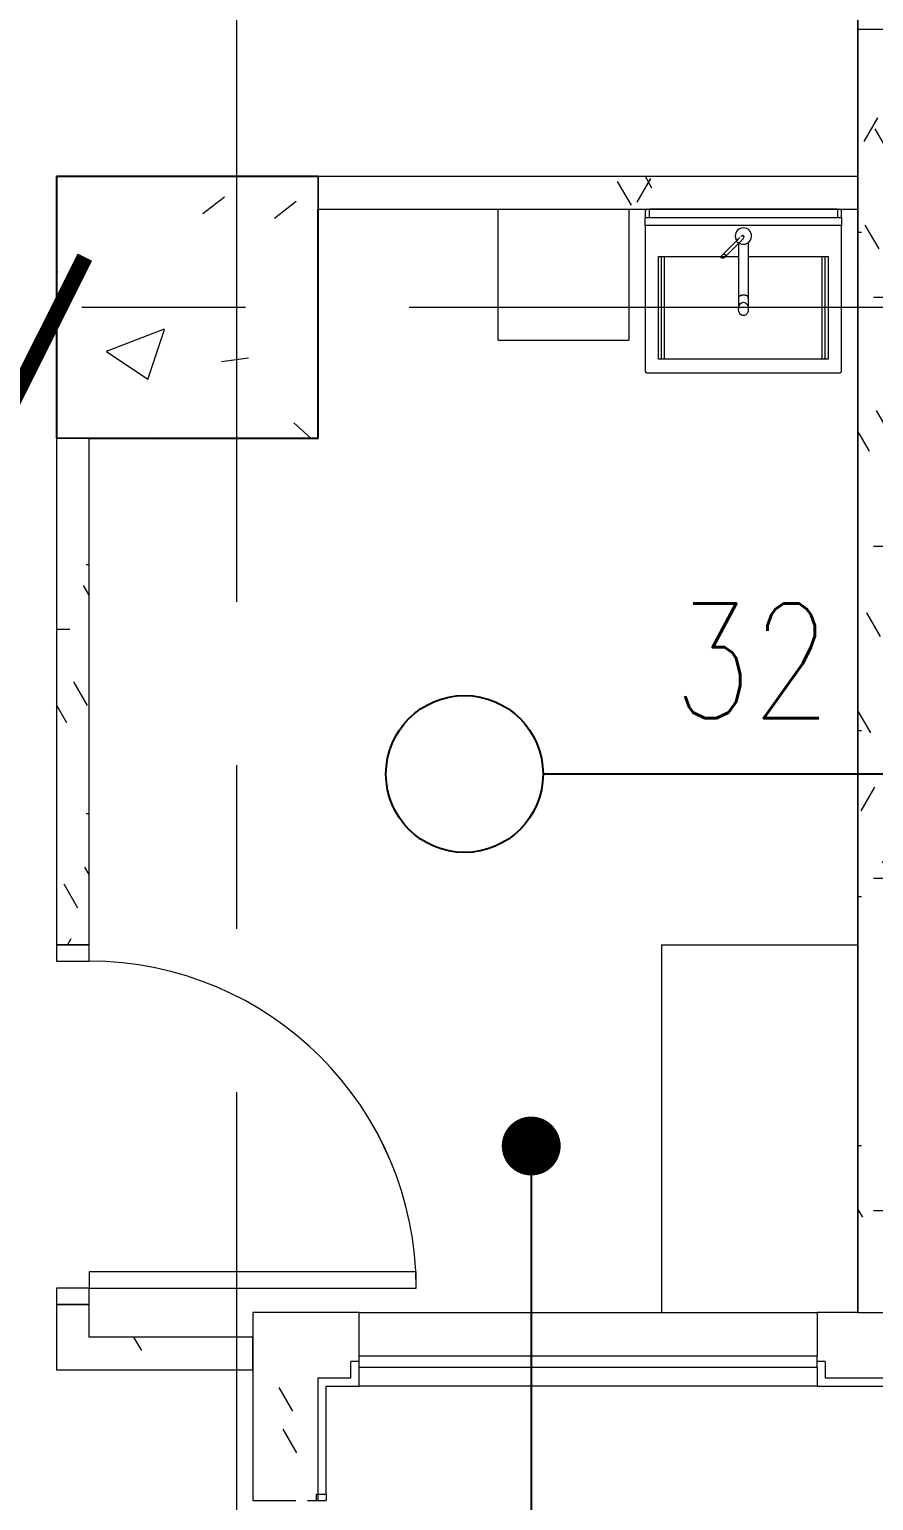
# Model space of a CAD drawing. Header units: millimetres. Extents: x -282761 to 137668, y -273845 to 94451.
# Drawn here: x 95973 to 98553, y -57275 to -52775 of the extents above; entities that cross this region are included whole.
import ezdxf

# ---------------------------------------------------------------- set-up
doc = ezdxf.new("R2010")
doc.units = ezdxf.units.MM
doc.linetypes.add('BLK_2 - 1ST__2ND_STOREY_PLAN-archi clean_11 SEPT 2024$0$IDA - Grid Line', pattern=[3500, 2000, -500, 500, -500])
for name, color, linetype, lineweight in [('BLK_2 - 1ST__2ND_STOREY_PLAN-archi clean_11 SEPT 2024$0$0-1', 8, 'Continuous', 5), ('BLK_2 - 1ST__2ND_STOREY_PLAN-archi clean_11 SEPT 2024$0$1599_DB_A_BLK2_HQ_R21-2ND STOREY 20230517--$0$A-_DOOR----_E', 8, 'Continuous', 9), ('BLK_2 - 1ST__2ND_STOREY_PLAN-archi clean_11 SEPT 2024$0$1599_DB_A_BLK2_HQ_R21-2ND STOREY 20230517--$0$A-_FURT----_E', 8, 'Continuous', 9), ('BLK_2 - 1ST__2ND_STOREY_PLAN-archi clean_11 SEPT 2024$0$1599_DB_A_BLK2_HQ_R21-2ND STOREY 20230517--$0$A-_WALL----_H-2', 8, 'Continuous', 9), ('BLK_2 - 1ST__2ND_STOREY_PLAN-archi clean_11 SEPT 2024$0$1599_DB_A_BLK2_HQ_R21-2ND STOREY 20230517--$0$A-_WIND----_E', 8, 'Continuous', 9), ('BLK_2 - 1ST__2ND_STOREY_PLAN-archi clean_11 SEPT 2024$0$1599_DB_A_BLK2_HQ_R21-2ND STOREY 20230517--$0$M-_SANIFIXR_E', 8, 'Continuous', 9), ('BLK_2 - 1ST__2ND_STOREY_PLAN-archi clean_11 SEPT 2024$0$1599_DB_A_BLK2_HQ_R21-2ND STOREY 20230517--$0$S-_COLN----_E', 8, 'Continuous', 9), ('BLK_2 - 1ST__2ND_STOREY_PLAN-archi clean_11 SEPT 2024$0$_CATCHMENT_DRAIN', 8, 'Continuous', 0), ('BLK_2 - 1ST__2ND_STOREY_PLAN-archi clean_11 SEPT 2024$0$A-_DOOR----_E', 8, 'Continuous', 9), ('BLK_2 - 1ST__2ND_STOREY_PLAN-archi clean_11 SEPT 2024$0$A-_FLOR----_E', 8, 'Continuous', 9), ('BLK_2 - 1ST__2ND_STOREY_PLAN-archi clean_11 SEPT 2024$0$A-_WALL----_H-1', 8, 'Continuous', 9), ('BLK_2 - 1ST__2ND_STOREY_PLAN-archi clean_11 SEPT 2024$0$A-_WALL----_H-2', 8, 'Continuous', 9), ('BLK_2 - 1ST__2ND_STOREY_PLAN-archi clean_11 SEPT 2024$0$A-_WALLPRTN_E', 8, 'Continuous', 9), ('BLK_2 - 1ST__2ND_STOREY_PLAN-archi clean_11 SEPT 2024$0$A-_WALLPRTN_E-1', 8, 'Continuous', 18), ('BLK_2 - 1ST__2ND_STOREY_PLAN-archi clean_11 SEPT 2024$0$S-_ANOTGRID_E-1', 8, 'BLK_2 - 1ST__2ND_STOREY_PLAN-archi clean_11 SEPT 2024$0$IDA - Grid Line', 9), ('BLK_2 - 1ST__2ND_STOREY_PLAN-archi clean_11 SEPT 2024$0$S-_COLN----_E', 8, 'Continuous', 9), ('BLK_2 - 1ST__2ND_STOREY_PLAN-archi clean_11 SEPT 2024$0$S-_COLN----_E-1', 8, 'Continuous', 25), ('BLK_2 - 1ST__2ND_STOREY_PLAN-archi clean_11 SEPT 2024$0$S-_COLN----_E-2', 8, 'Continuous', 9)]:
    doc.layers.add(name, color=color, linetype=linetype, lineweight=lineweight)
for name, color, linetype in [('M-_FIRESPRK_T-', 7, 'Continuous'), ('M-_SPRKPIEX_E-', 1, 'Continuous'), ('ROOMNAME', 7, 'Continuous')]:
    doc.layers.add(name, color=color, linetype=linetype)
doc.styles.add('Simplex', font='SIMPLEX.shx', dxfattribs={"width": 0.8, "height": 2.5})
doc.styles.get("Standard").update_dxf_attribs({"font": 'arial.ttf'})
doc.dimstyles.new('ROOM', dxfattribs={"dimscale": 1000, "dimtxt": 0.18, "dimasz": 0.18, "dimexe": 0.18, "dimexo": 0.0625, "dimgap": 0.09, "dimtad": 0, "dimtih": 1, "dimtoh": 1, "dimdec": 0, "dimzin": 0, "dimdsep": 46, "dimtxsty": 'Standard', "dimblk": 'OBLIQUE', "dimcen": 0.09, "dimadec": 0, "dimazin": 0, "dimtfac": 1, "dimtdec": 0, "dimtofl": 0, "dimtmove": 0, "dimatfit": 3, "dimldrblk": 'DOT', "dimfxl": 1, "dimtolj": 1, "dimtzin": 0, "dimarcsym": 0})
pattern_1 = [(0, (0, 0), (1016, 254), [83.82, -678.18, 83.82, -678.18, -4064]), (0, (0, 0), (1016, 254), [-1524, 83.82, -1440.18, 83.82, -678.18, -1778]), (0, (0, 0), (1016, 254), [-3810, 83.82, -424.18, 83.82, -1186.18]), (120, (381, 127), (-727.97045, 752.8818), [83.82, -678.18, 83.82, -678.18, -4064]), (120, (381, 127), (-727.97045, 752.8818), [-1524, 83.82, -1440.18, 83.82, -678.18, -1778]), (120, (381, 127), (-727.97045, 752.8818), [-3810, 83.82, -424.18, 83.82, -1186.18]), (240, (508, 635), (-288.02955, -1006.8818), [83.82, -678.18, 83.82, -678.18, -4064]), (240, (508, 635), (-288.02955, -1006.8818), [-1524, 83.82, -1440.18, 83.82, -678.18, -1778]), (240, (508, 635), (-288.02955, -1006.8818), [-3810, 83.82, -424.18, 83.82, -1186.18])]
pattern_2 = [(0, (-41522.25, -42727.71), (1016, 254), [83.82, -678.18, 83.82, -678.18, -4064]), (0, (-41522.25, -42727.71), (1016, 254), [-1524, 83.82, -1440.18, 83.82, -678.18, -1778]), (0, (-41522.25, -42727.71), (1016, 254), [-3810, 83.82, -424.18, 83.82, -1186.18]), (120, (-41141.25, -42600.71), (-727.9705, 752.8818), [83.82, -678.18, 83.82, -678.18, -4064]), (120, (-41141.25, -42600.71), (-727.9705, 752.8818), [-1524, 83.82, -1440.18, 83.82, -678.18, -1778]), (120, (-41141.25, -42600.71), (-727.9705, 752.8818), [-3810, 83.82, -424.18, 83.82, -1186.18]), (240, (-41014.25, -42092.71), (-288.0295, -1006.8818), [83.82, -678.18, 83.82, -678.18, -4064]), (240, (-41014.25, -42092.71), (-288.0295, -1006.8818), [-1524, 83.82, -1440.18, 83.82, -678.18, -1778]), (240, (-41014.25, -42092.71), (-288.0295, -1006.8818), [-3810, 83.82, -424.18, 83.82, -1186.18])]

# ---------------------------------------------------------------- blocks, each defined once
blk = doc.blocks.new('fire0101')
at = {"color": 0, "linetype": 'Continuous'}
blk.add_circle((0, 0), 100, dxfattribs=at)
blk = doc.blocks.new('_Dot')
at = {"color": 0, "linetype": 'ByBlock', "lineweight": -2}
blk.add_line((-0.5, 0), (-1, 0), dxfattribs=at)
at = {"color": 0, "linetype": 'ByBlock', "const_width": 0.5}
blk.add_lwpolyline([(-0.25, 0, 1), (0.25, 0, 1)], format="xyb", close=True, dxfattribs=at)
blk = doc.blocks.new('_Oblique')
at = {"color": 0, "linetype": 'ByBlock', "lineweight": -2}
blk.add_line((-0.5, -0.5), (0.5, 0.5), dxfattribs=at)
blk = doc.blocks.new('BLK_2 - 1ST__2ND_STOREY_PLAN-archi clean_11 SEPT 2024$0$IDA - F - Single - Swing - 1100L X 2200H - B2-TD01-3240950-BLK 2 2ND STOREY PLAN')
at = {"layer": 'BLK_2 - 1ST__2ND_STOREY_PLAN-archi clean_11 SEPT 2024$0$A-_DOOR----_E'}
for p, q in [((500, 1050), (450, 1050)), ((450, 1050), (450, 50)), ((500, 50), (500, 1050)), ((-500, 50), (-550, 50)), ((-550, 50), (-550, -50)), ((-500, -50), (-500, 50)), ((450, 50), (500, 50)), ((550, 50), (500, 50)), ((500, 50), (500, -50)), ((550, -50), (550, 50)), ((-550, -50), (-500, -50)), ((500, -50), (550, -50))]:
    blk.add_line(p, q, dxfattribs=at)
blk.add_arc((500, 50), 1000, 90, 180, dxfattribs=at)
blk = doc.blocks.new('BLK_2 - 1ST__2ND_STOREY_PLAN-archi clean_11 SEPT 2024$0$1599_DB_A_BLK2_HQ_R21_rvt-2-BLK 2 2ND STOREY PLAN')
at = {"layer": 'BLK_2 - 1ST__2ND_STOREY_PLAN-archi clean_11 SEPT 2024$0$A-_WALL----_H-1'}
h = blk.add_hatch(dxfattribs=at)
h.set_pattern_fill('FP_3', color=256, style=0, pattern_type=2)
h.set_pattern_definition(pattern_1)
h.paths.add_polyline_path([(-122586.4, -99502.4), (-122486.4, -99502.4), (-122486.4, -95502.4), (-122586.4, -95502.4), (-122586.4, -99017.8)])
h = blk.add_hatch(dxfattribs=at)
h.set_pattern_fill('FP_3', color=256, style=0, pattern_type=2)
h.set_pattern_definition(pattern_1)
h.paths.add_polyline_path([(-124236.4, -96052.4), (-122586.4, -96052.4), (-122586.4, -95952.4), (-124236.4, -95952.4), (-124236.4, -96039)])
h = blk.add_hatch(dxfattribs=at)
h.set_pattern_fill('FP_3', color=256, style=0, pattern_type=2)
h.set_pattern_definition(pattern_1)
h.paths.add_polyline_path([(-124986.4, -99502.4), (-124936.4, -99502.4), (-124936.4, -99402.4), (-125036.4, -99402.4), (-125036.4, -99502.4), (-125025.1, -99502.4)])
h.paths.add_polyline_path([(-124936.4, -98302.4), (-124936.4, -96752.4), (-125036.4, -96752.4), (-125036.4, -98302.4), (-124986.4, -98302.4)])
h = blk.add_hatch(dxfattribs=at)
h.set_pattern_fill('FP_3', color=256, style=0, pattern_type=2)
h.set_pattern_definition(pattern_1)
h.paths.add_polyline_path([(-125036.4, -99602.4), (-124361.4, -99602.4), (-124361.4, -99502.4), (-125036.4, -99502.4), (-125036.4, -99562.5)])
at = {"layer": 'BLK_2 - 1ST__2ND_STOREY_PLAN-archi clean_11 SEPT 2024$0$A-_WALL----_H-2'}
h = blk.add_hatch(dxfattribs=at)
h.set_pattern_fill('FP_3', color=256, style=0, pattern_type=2)
h.set_pattern_definition(pattern_1)
h.paths.add_polyline_path([(-124268.6, -116002.4), (-124241.4, -116002.4), (-124241.4, -115982.4), (-124236.4, -115981.5), (-124236.4, -115805.7), (-124241.4, -115805.7), (-124241.4, -115785.7), (-124361.4, -115785.7), (-124361.4, -116002.4), (-124303.6, -116002.4)])
h.paths.add_polyline_path([(-124268.6, -114385.7), (-124241.4, -114385.7), (-124241.4, -114365.7), (-124236.4, -114364.9), (-124236.4, -114189), (-124241.4, -114189), (-124241.4, -114169), (-124361.4, -114169), (-124361.4, -114385.7), (-124303.6, -114385.7)])
h.paths.add_polyline_path([(-124303.6, -112769), (-124241.4, -112769), (-124241.4, -112749), (-124236.4, -112748.2), (-124236.4, -112572.4), (-124241.4, -112572.4), (-124241.4, -112552.4), (-124361.4, -112552.4), (-124361.4, -112769)])
h.paths.add_polyline_path([(-124241.4, -108952.4), (-124241.4, -108932.4), (-124236.4, -108931.5), (-124236.4, -108705.4), (-124241.4, -108705.4), (-124241.4, -108685.4), (-124361.4, -108685.4), (-124361.4, -108952.4), (-124268.6, -108952.4)])
h.paths.add_polyline_path([(-124241.4, -107285.4), (-124241.4, -107265.4), (-124236.4, -107265.4), (-124236.4, -107039.4), (-124241.4, -107039.4), (-124241.4, -107019.4), (-124361.4, -107019.4), (-124361.4, -107285.4), (-124247.1, -107285.4)])
h.paths.add_polyline_path([(-124268.6, -105619.4), (-124241.4, -105619.4), (-124241.4, -105599.4), (-124236.4, -105599.4), (-124236.4, -105372.4), (-124241.4, -105372.4), (-124241.4, -105352.4), (-124361.4, -105352.4), (-124361.4, -105619.4), (-124303.6, -105619.4)])
h.paths.add_polyline_path([(-124303.6, -101752.4), (-124241.4, -101752.4), (-124239.7, -101732.4), (-124236.4, -101732.4), (-124236.4, -101422.4), (-124241.4, -101422.4), (-124241.4, -101402.4), (-124361.4, -101402.4), (-124361.4, -101752.4), (-124304.1, -101752.4)])
h.paths.add_polyline_path([(-124304.1, -100002.4), (-124241.4, -100002.4), (-124241.4, -99982.4), (-124236.4, -99982.4), (-124236.4, -99502.4), (-124361.4, -99502.4), (-124361.4, -100002.4)])
at = {"layer": 'BLK_2 - 1ST__2ND_STOREY_PLAN-archi clean_11 SEPT 2024$0$S-_COLN----_E-2'}
h = blk.add_hatch(dxfattribs=at)
h.set_pattern_fill('FP_40', color=256, style=0, pattern_type=2)
h.set_pattern_definition([(50, (0, 0), (1821.841, -159.39), [190.5, -2095.5]), (355, (0, 0), (-352.428, 1910.567), [152.4, -1676.4]), (100.451, (151.8, -13.3), (1469.426, 1751.166), [161.9, -1780.9]), (46.184, (0, 508), (2710.79, -420.428), [285.75, -3143.25]), (96.636, (226, 473), (2374.026, 2474.276), [242.85, -2671.35]), (351.184, (0, 508), (2374.05, 2474.253), [228.6, -2514.6]), (21, (254, 381), (1516.143, -1022.652), [190.5, -2095.5]), (326, (254, 381), (618.02, 1841.88), [152.4, -1676.4]), (71.451, (380.3, 295.8), (2134.171, 819.212), [161.9, -1780.9]), (37.5, (0, 0), (30.886, 845.5504), [83.82, -1572.26, 83.82, -1617.98, -1682.75]), (37.5, (0, 0), (30.886, 845.5504), [-3357.88, 83.82, -1598.93]), (7.5, (0, 0), (668.1966, 1001.806), [83.82, -886.46, 83.82, -1534.16, -641.35]), (7.5, (0, 0), (668.1966, 1001.806), [-2588.26, 83.82, -557.53]), (327.5, (-566.4, 0), (1355.9093, -57.2896), [83.82, -551.18, 83.82, -1897.38, -2628.9]), (327.5, (-566.4, 0), (1355.9093, -57.2896), [-2616.2, 83.82, -2545.08]), (317.5, (-820.4, 0), (1481.293, 254.266), [83.82, -741.68, 83.82, -1231.9, -1866.9]), (317.5, (-820.4, 0), (1481.293, 254.266), [-2141.22, 83.82, -1783.08])])
h.paths.add_polyline_path([(-124936.4, -96752.4), (-124236.4, -96752.4), (-124236.4, -95952.4), (-125036.4, -95952.4), (-125036.4, -96752.4)])
at = {"layer": 'BLK_2 - 1ST__2ND_STOREY_PLAN-archi clean_11 SEPT 2024$0$A-_FLOR----_E'}
for p, q in [((-122586.4, -99427.4), (-122586.4, -94602.4)), ((-122586.4, -94602.4), (-122586.4, -99427.4))]:
    blk.add_line(p, q, dxfattribs=at)
at = {"layer": 'BLK_2 - 1ST__2ND_STOREY_PLAN-archi clean_11 SEPT 2024$0$A-_WALLPRTN_E'}
for p, q in [((-124236.4, -95952.4), (-124236.4, -96052.4)), ((-124986.4, -96752.4), (-125036.4, -96752.4)), ((-124936.4, -96752.4), (-124986.4, -96752.4))]:
    blk.add_line(p, q, dxfattribs=at)
at = {"layer": 'BLK_2 - 1ST__2ND_STOREY_PLAN-archi clean_11 SEPT 2024$0$A-_WALLPRTN_E-1'}
for p, q in [((-122586.4, -95502.4), (-122586.4, -95952.4)), ((-122486.4, -95502.4), (-122586.4, -95502.4)), ((-122586.4, -95952.4), (-124236.4, -95952.4)), ((-124236.4, -96052.4), (-122586.4, -96052.4)), ((-122586.4, -96052.4), (-122586.4, -99427.4)), ((-125036.4, -96752.4), (-125036.4, -98302.4)), ((-124936.4, -98302.4), (-124936.4, -96752.4)), ((-125036.4, -98302.4), (-124936.4, -98302.4)), ((-125036.4, -99402.4), (-125036.4, -99502.4)), ((-124936.4, -99402.4), (-125036.4, -99402.4)), ((-124936.4, -99502.4), (-124936.4, -99402.4)), ((-125036.4, -99502.4), (-125036.4, -99602.4)), ((-124436.4, -99502.4), (-124936.4, -99502.4)), ((-125036.4, -99602.4), (-124436.4, -99602.4))]:
    blk.add_line(p, q, dxfattribs=at)
at = {"layer": 'BLK_2 - 1ST__2ND_STOREY_PLAN-archi clean_11 SEPT 2024$0$S-_COLN----_E'}
for p, q in [((-124236.4, -96052.4), (-124236.4, -95952.4)), ((-125036.4, -96752.4), (-124936.4, -96752.4))]:
    blk.add_line(p, q, dxfattribs=at)
at = {"layer": 'BLK_2 - 1ST__2ND_STOREY_PLAN-archi clean_11 SEPT 2024$0$S-_COLN----_E-1'}
for p, q in [((-124236.4, -95952.4), (-125036.4, -95952.4)), ((-125036.4, -95952.4), (-125036.4, -96752.4)), ((-124236.4, -96752.4), (-124236.4, -96052.4)), ((-124936.4, -96752.4), (-124236.4, -96752.4))]:
    blk.add_line(p, q, dxfattribs=at)
at = {"layer": 'BLK_2 - 1ST__2ND_STOREY_PLAN-archi clean_11 SEPT 2024$0$A-_DOOR----_E', "rotation": 270}
blk.add_blockref('BLK_2 - 1ST__2ND_STOREY_PLAN-archi clean_11 SEPT 2024$0$IDA - F - Single - Swing - 1100L X 2200H - B2-TD01-3240950-BLK 2 2ND STOREY PLAN', (-124986.4, -98852.4), dxfattribs=at)
blk = doc.blocks.new('BLK_2 - 1ST__2ND_STOREY_PLAN-archi clean_11 SEPT 2024$0$1599_DB_A_BLK2_HQ_R21-2ND STOREY 20230517--$0$IDA - Mirror - MR - 1575mm-3951502-LINKVIEW_BLK2_2ND STOREY')
at = {"layer": 'BLK_2 - 1ST__2ND_STOREY_PLAN-archi clean_11 SEPT 2024$0$1599_DB_A_BLK2_HQ_R21-2ND STOREY 20230517--$0$A-_FURT----_E'}
for p, q in [((-300, 50), (300, 50)), ((-300, 25), (-300, 50)), ((300, 50), (300, 25)), ((300, 25), (-300, 25)), ((287.5, 25), (-287.5, 25)), ((-287.5, 12.5), (-287.5, 25)), ((-287.5, 0), (-287.5, 12.5)), ((-287.5, 0), (287.5, 0)), ((287.5, 25), (287.5, 12.5)), ((287.5, 12.5), (287.5, 0))]:
    blk.add_line(p, q, dxfattribs=at)
blk = doc.blocks.new('BLK_2 - 1ST__2ND_STOREY_PLAN-archi clean_11 SEPT 2024$0$1599_DB_A_BLK2_HQ_R21-2ND STOREY 20230517--$0$IDA - Casement w Top Hung - 2 Panels - 1400L X 1800H - B2-AW01-3561309-LINKVIEW_BLK2_2ND STOREY')
at = {"layer": 'BLK_2 - 1ST__2ND_STOREY_PLAN-archi clean_11 SEPT 2024$0$1599_DB_A_BLK2_HQ_R21-2ND STOREY 20230517--$0$A-_WIND----_E'}
for p, q in [((-700, 17.5), (700, 17.5)), ((-700, 17.5), (-700, -17.5)), ((700, 17.5), (700, -17.5)), ((700, -17.5), (-700, -17.5))]:
    blk.add_line(p, q, dxfattribs=at)
blk = doc.blocks.new('BLK_2 - 1ST__2ND_STOREY_PLAN-archi clean_11 SEPT 2024$0$1599_DB_A_BLK2_HQ_R21-2ND STOREY 20230517--$0$IDA - Sink - Wall Mounted - Square - Roca_Diverter_600x500_basin-3543068-LINKVIEW_BLK2_2ND STOREY')
at = {"layer": 'BLK_2 - 1ST__2ND_STOREY_PLAN-archi clean_11 SEPT 2024$0$1599_DB_A_BLK2_HQ_R21-2ND STOREY 20230517--$0$M-_SANIFIXR_E'}
for p, q in [((-300, 90), (-300, 70)), ((300, 70), (300, 90)), ((-300, 45), (-300, -400)), ((300, -400), (300, 45)), ((-11.2, 8.9), (-65.2, -45.2)), ((-58.2, -52.2), (-4.1, 1.8)), ((-14.8, 4.5), (-24.1, -4.9)), ((-20.5, -1.3), (-14.8, 4.5)), ((-22, -2.7), (-15.7, -9)), ((-15, -7.3), (-15, -175)), ((15, -175), (15, -7)), ((-259.1, -363.5), (-259.1, -50)), ((-259.1, -50), (-14.1, -50)), ((-250, -363.5), (-250, -50)), ((-240.9, -363.5), (-240.9, -50)), ((14.1, -50), (259.1, -50)), ((240.9, -363.5), (240.9, -50)), ((250, -363.5), (250, -50)), ((259.1, -50), (259.1, -363.5)), ((-15, -175), (-15, -210.1)), ((15, -210.1), (15, -175)), ((-295, -405), (295, -405)), ((259.1, -363.5), (-259.1, -363.5))]:
    blk.add_line(p, q, dxfattribs=at)
for points in [[(-8.4, 11.3), (-7, 12.3), (-5.5, 13.2), (-4.1, 13.8), (-2.8, 14.3), (-1.6, 14.4)], [(1.4, 11.4), (1.2, 10.1), (0.7, 8.7), (0, 7.1), (-1.1, 5.5), (-2.3, 3.9), (-3.7, 2.3), (-5.2, 0.8), (-6.8, -0.5)], [(-67, -54), (-67.6, -53.2), (-68, -52.2), (-68.1, -51.1), (-68, -49.9), (-67.6, -48.7), (-67, -47.5), (-66.2, -46.3), (-65.2, -45.2), (-64.1, -44.2), (-62.9, -43.4), (-61.7, -42.8), (-60.4, -42.4), (-59.3, -42.3), (-58.1, -42.4), (-57.2, -42.8), (-56.4, -43.4)], [(-56.4, -43.4), (-55.8, -44.2), (-55.4, -45.1), (-55.3, -46.2), (-55.4, -47.4), (-55.8, -48.7), (-56.4, -49.9), (-57.2, -51.1), (-58.2, -52.2), (-59.3, -53.2), (-60.5, -54), (-61.7, -54.6), (-63, -54.9), (-64.2, -55.1), (-65.3, -55), (-66.2, -54.6), (-67, -54)], [(0, -230.5), (-3.1, -230), (-6.1, -228.7), (-8.8, -226.6), (-11.1, -223.7), (-13, -220.3), (-14.3, -216.4), (-14.9, -212.2), (-14.9, -208), (-14.3, -203.8), (-13, -199.9), (-11.1, -196.5), (-8.8, -193.6), (-6.1, -191.5), (-3.1, -190.2), (0, -189.7)], [(0, -189.7), (3.1, -190.2), (6.1, -191.5), (8.8, -193.6), (11.1, -196.5), (13, -199.9), (14.3, -203.8), (14.9, -208), (14.9, -212.2), (14.3, -216.4), (13, -220.3), (11.1, -223.7), (8.8, -226.6), (6.1, -228.7), (3.1, -230), (0, -230.5)]]:
    blk.add_lwpolyline(points, dxfattribs=at)
for centre, radius, start, end in [((-295, 90), 5, 90, 180), ((295, 90), 5, 360, 90), ((0, 13), 25, 360, 180), ((0, 13), 25, 180, 214.8918), ((0, 13), 25, 235.2139, 360), ((0, 13), 25, 226.7539, 235.2769), ((-295, -400), 5, 180, 270), ((295, -400), 5, 270, 0)]:
    blk.add_arc(centre, radius, start, end, dxfattribs=at)
for points in [[(-298.5, 93.5), (-298.8, 93.3), (-299.2, 92.7), (-299.5, 92.2), (-299.6, 91.9)], [(-296.9, 94.6), (-297.2, 94.5), (-297.7, 94.2), (-298.3, 93.8), (-298.5, 93.5)], [(-299.6, -401.9), (-299.5, -402.2), (-299.2, -402.7), (-298.8, -403.3), (-298.5, -403.5)], [(-298.5, -403.5), (-298.3, -403.8), (-297.7, -404.2), (-297.2, -404.5), (-296.9, -404.6)]]:
    blk.add_open_spline(points, degree=3, dxfattribs=at)
for points, knots in [([(299.3, 92.5), (299.3, 92.6), (299.2, 92.8), (298.9, 93.1), (298.6, 93.5), (298.2, 93.8), (297.7, 94.2), (297.3, 94.5), (297, 94.6), (296.9, 94.6)], [0.2857143, 0.2857143, 0.2857143, 0.2857143, 0.3214286, 0.3571429, 0.4285714, 0.5, 0.5714286, 0.6785714, 0.7142857, 0.7142857, 0.7142857, 0.7142857]), ([(-12.7, -8.5), (-12.3, -8.8), (-11.6, -9.1), (-10.7, -9.6), (-10.1, -9.8), (-9.8, -10), (-9.7, -10)], [0.6666667, 0.6666667, 0.6666667, 0.6666667, 0.7222222, 0.75, 0.7638889, 0.7777778, 0.7777778, 0.7777778, 0.7777778]), ([(9.7, -10), (9.8, -10), (10.1, -9.8), (10.7, -9.6), (11.6, -9.1), (12.3, -8.8), (12.7, -8.5)], [0.2222222, 0.2222222, 0.2222222, 0.2222222, 0.2361111, 0.25, 0.2777778, 0.3333333, 0.3333333, 0.3333333, 0.3333333]), ([(296.9, -404.6), (297.2, -404.5), (297.7, -404.3), (298.2, -403.8), (298.6, -403.5), (298.9, -403.1), (299.2, -402.8), (299.3, -402.6), (299.3, -402.5)], [0.2857143, 0.2857143, 0.2857143, 0.2857143, 0.4285714, 0.5, 0.5714286, 0.6428571, 0.6785714, 0.7142857, 0.7142857, 0.7142857, 0.7142857])]:
    blk.add_open_spline(points, degree=3, knots=knots, dxfattribs=at)
for points, weights in [([(0.1, 13.1), (-0.7, 13.9), (-1.6, 14.4)], [1, 0.914592686083, 0.878994714287]), ([(1.4, 11.4), (0.9, 12.3), (0.1, 13.1)], [0.878994714287, 0.914592686083, 1])]:
    blk.add_rational_spline(points, weights, degree=2, dxfattribs=at)
for points, weights, knots in [([(0, -167.8), (-15, -167.8), (-15, -175), (-15, -176), (-14.5, -176.9)], [1, 0.707106781187, 1, 0.948287736084, 0.914835766825], [1.570796, 1.570796, 1.570796, 3.141593, 3.141593, 3.418927, 3.418927, 3.418927]), ([(0, -167.8), (-15, -167.8), (-15, -175), (-15, -176), (-14.5, -176.9)], [1, 0.707106781187, 1, 0.948287736084, 0.914835766825], [4.712389, 4.712389, 4.712389, 6.283185, 6.283185, 6.56052, 6.56052, 6.56052]), ([(14.5, -176.9), (15, -176), (15, -175), (15, -167.8), (0, -167.8)], [0.914835766825, 0.948287736084, 1, 0.707106781187, 1], [6.005851, 6.005851, 6.005851, 6.283185, 6.283185, 7.853982, 7.853982, 7.853982]), ([(14.5, -176.9), (15, -176), (15, -175), (15, -167.8), (0, -167.8)], [0.914835766825, 0.948287736084, 1, 0.707106781187, 1], [6.005851, 6.005851, 6.005851, 6.283185, 6.283185, 7.853982, 7.853982, 7.853982])]:
    blk.add_rational_spline(points, weights, degree=2, knots=knots, dxfattribs=at)
blk = doc.blocks.new('BLK_2 - 1ST__2ND_STOREY_PLAN-archi clean_11 SEPT 2024$0$1599_DB_A_BLK2_HQ_R21-2ND STOREY 20230517--$0$IDA - F - Single - Swing - 1100L X 2200H - B2-TD01-3240950-LINKVIEW_BLK2_2ND STOREY')
at = {"layer": 'BLK_2 - 1ST__2ND_STOREY_PLAN-archi clean_11 SEPT 2024$0$1599_DB_A_BLK2_HQ_R21-2ND STOREY 20230517--$0$A-_DOOR----_E'}
for p, q in [((500, 1050), (450, 1050)), ((450, 1050), (450, 50)), ((500, 50), (500, 1050)), ((-500, 50), (-550, 50)), ((-500, -50), (-500, 50)), ((450, 50), (500, 50)), ((550, 50), (500, 50)), ((500, 50), (500, -50)), ((-550, -50), (-500, -50)), ((500, -50), (550, -50))]:
    blk.add_line(p, q, dxfattribs=at)
blk.add_arc((500, 50), 1000, 90, 180, dxfattribs=at)
blk = doc.blocks.new('BLK_2 - 1ST__2ND_STOREY_PLAN-archi clean_11 SEPT 2024')
at = {"layer": 'BLK_2 - 1ST__2ND_STOREY_PLAN-archi clean_11 SEPT 2024$0$1599_DB_A_BLK2_HQ_R21-2ND STOREY 20230517--$0$A-_WALL----_H-2'}
h = blk.add_hatch(dxfattribs=at)
h.set_pattern_fill('FP_3', color=256, style=0, pattern_type=2)
h.set_pattern_definition(pattern_2)
h.paths.add_polyline_path([(-35151.5, -99502.4), (-35151.5, -99402.4), (-35251.5, -99402.4), (-35251.5, -99502.4), (-35201.5, -99502.4)], flags=0)
at = {"layer": 'BLK_2 - 1ST__2ND_STOREY_PLAN-archi clean_11 SEPT 2024$0$1599_DB_A_BLK2_HQ_R21-2ND STOREY 20230517--$0$S-_COLN----_E'}
h = blk.add_hatch(dxfattribs=at)
h.set_pattern_fill('FP_3', color=256, style=0, pattern_type=2)
h.set_pattern_definition(pattern_2)
h.paths.add_polyline_path([(-32801.5, -99502.4), (-32701.5, -99502.4), (-32701.5, -95502.4), (-32801.5, -95502.4), (-32801.5, -99386.2)], flags=0)
h = blk.add_hatch(dxfattribs=at)
h.set_pattern_fill('FP_1', color=256, style=0, pattern_type=2)
h.set_pattern_definition([(50, (-41522.3, -42727.7), (1821.84, -159.39), [190.5, -2095.5]), (355, (-41522.3, -42727.7), (-352.43, 1910.57), [152.4, -1676.4]), (100.451, (-41370.4, -42741), (1469.426, 1751.166), [161.9, -1780.9]), (46.184, (-41522.3, -42219.7), (2710.79, -420.43), [285.75, -3143.25]), (96.636, (-41296.4, -42254.7), (2374.03, 2474.28), [242.85, -2671.35]), (351.184, (-41522.3, -42219.7), (2374.05, 2474.25), [228.6, -2514.6]), (21, (-41268.3, -42346.7), (1516.143, -1022.65), [190.5, -2095.5]), (326, (-41268.3, -42346.7), (618.02, 1841.88), [152.4, -1676.4]), (71.451, (-41141.9, -42432), (2134.17, 819.21), [161.9, -1780.9]), (37.5, (-41522.25, -42727.7), (30.886, 845.55), [83.82, -1572.26, 83.82, -1617.98, -1682.75]), (37.5, (-41522.25, -42727.7), (30.886, 845.55), [-3357.88, 83.82, -1598.93]), (7.5, (-41522.25, -42727.7), (668.197, 1001.806), [83.82, -886.46, 83.82, -1534.16, -641.35]), (7.5, (-41522.25, -42727.7), (668.197, 1001.806), [-2588.26, 83.82, -557.53]), (327.5, (-42088.7, -42727.7), (1355.909, -57.29), [83.82, -551.18, 83.82, -1897.38, -2628.9]), (327.5, (-42088.7, -42727.7), (1355.909, -57.29), [-2616.2, 83.82, -2545.08]), (317.5, (-42342.7, -42727.7), (1481.293, 254.266), [83.82, -741.68, 83.82, -1231.9, -1866.9]), (317.5, (-42342.7, -42727.7), (1481.293, 254.266), [-2141.22, 83.82, -1783.08])])
h.paths.add_polyline_path([(-35151.5, -96752.4), (-34451.5, -96752.4), (-34451.5, -95952.4), (-35251.5, -95952.4), (-35251.5, -96752.4)], flags=0)
h = blk.add_hatch(dxfattribs=at)
h.set_pattern_fill('FP_3', color=256, style=0, pattern_type=2)
h.set_pattern_definition(pattern_2)
h.paths.add_polyline_path([(-33100.1, -96052.4), (-32801.5, -96052.4), (-32801.5, -95952.4), (-34451.5, -95952.4), (-34451.5, -96052.4), (-33551.1, -96052.4)], flags=0)
h = blk.add_hatch(dxfattribs=at)
h.set_pattern_fill('FP_3', color=256, style=0, pattern_type=2)
h.set_pattern_definition(pattern_2)
h.paths.add_polyline_path([(-35251.5, -98302.4), (-35151.5, -98302.4), (-35151.5, -96752.4), (-35251.5, -96752.4), (-35251.5, -96828.4)], flags=0)
h = blk.add_hatch(dxfattribs=at)
h.set_pattern_fill('FP_3', color=256, style=0, pattern_type=2)
h.set_pattern_definition([(0, (-41597.25, -42652.71), (1016, 254), [83.82, -678.18, 83.82, -678.18, -4064]), (0, (-41597.25, -42652.71), (1016, 254), [-1524, 83.82, -1440.18, 83.82, -678.18, -1778]), (0, (-41597.25, -42652.71), (1016, 254), [-3810, 83.82, -424.18, 83.82, -1186.18]), (120, (-41216.25, -42525.71), (-727.9705, 752.8818), [83.82, -678.18, 83.82, -678.18, -4064]), (120, (-41216.25, -42525.71), (-727.9705, 752.8818), [-1524, 83.82, -1440.18, 83.82, -678.18, -1778]), (120, (-41216.25, -42525.71), (-727.9705, 752.8818), [-3810, 83.82, -424.18, 83.82, -1186.18]), (240, (-41089.25, -42017.71), (-288.0295, -1006.8818), [83.82, -678.18, 83.82, -678.18, -4064]), (240, (-41089.25, -42017.71), (-288.0295, -1006.8818), [-1524, 83.82, -1440.18, 83.82, -678.18, -1778]), (240, (-41089.25, -42017.71), (-288.0295, -1006.8818), [-3810, 83.82, -424.18, 83.82, -1186.18])])
h.paths.add_polyline_path([(-34559.3, -99927.4), (-34531.5, -99927.4), (-34531.5, -99907.4), (-34526.5, -99907.4), (-34528.1, -99427.4), (-34651.5, -99427.4), (-34651.5, -99927.4), (-34594.3, -99927.4)], flags=0)
h = blk.add_hatch(dxfattribs=at)
h.set_pattern_fill('FP_3', color=256, style=0, pattern_type=2)
h.set_pattern_definition(pattern_2)
h.paths.add_polyline_path([(-34904.1, -99602.4), (-34576.5, -99602.4), (-34576.5, -99502.4), (-35251.5, -99502.4), (-35251.5, -99602.4)], flags=0)
h = blk.add_hatch(dxfattribs=at)
h.set_pattern_fill('FP_3', color=256, style=0, pattern_type=2)
h.set_pattern_definition(pattern_2)
h.paths.add_polyline_path([(-34426.5, -99627.4), (-34351.5, -99627.4), (-34351.5, -99577.4), (-34326.5, -99577.4), (-34326.5, -99502.4), (-34451.5, -99502.4), (-34451.5, -99627.4)], flags=0)
h = blk.add_hatch(dxfattribs=at)
h.set_pattern_fill('FP_3', color=256, style=0, pattern_type=2)
h.set_pattern_definition(pattern_2)
h.paths.add_polyline_path([(-31747.1, -99627.4), (-30551.5, -99627.4), (-30551.5, -99502.4), (-32926.5, -99502.4), (-32926.5, -99577.4), (-32901.5, -99577.4), (-32901.5, -99627.4), (-32198.1, -99627.4)], flags=0)
h.paths.add_polyline_path([(-30845.1, -99602.4), (-32651.5, -99602.4), (-32649.1, -99552.4), (-30651.5, -99552.4), (-30651.5, -99602.4), (-30701.5, -99602.4)], flags=0)
for p, q in [((-32801.5, -95502.4), (-32801.5, -95952.4)), ((-31851.5, -95502.4), (-32801.5, -95502.4)), ((-35251.5, -95952.4), (-35251.5, -96752.4)), ((-34451.5, -95952.4), (-35251.5, -95952.4)), ((-34451.5, -95952.4), (-34451.5, -96052.4)), ((-32801.5, -95952.4), (-34451.5, -95952.4)), ((-34451.5, -96052.4), (-34451.5, -95952.4)), ((-34451.5, -96052.4), (-32801.5, -96052.4)), ((-34451.5, -96752.4), (-34451.5, -96052.4)), ((-33901.5, -96452.4), (-33901.5, -96052.4)), ((-33501.5, -96052.4), (-33501.5, -96452.4)), ((-32801.5, -96052.4), (-32801.5, -99427.4)), ((-33901.5, -96452.4), (-33501.5, -96452.4)), ((-35151.5, -96752.4), (-35251.5, -96752.4)), ((-35251.5, -96752.4), (-35251.5, -98302.4)), ((-35251.5, -96752.4), (-35151.5, -96752.4)), ((-35151.5, -98302.4), (-35151.5, -96752.4)), ((-35151.5, -96752.4), (-34451.5, -96752.4)), ((-35251.5, -98302.4), (-35151.5, -98302.4)), ((-33401.5, -98302.4), (-33401.5, -99427.4)), ((-33401.5, -98302.4), (-32801.5, -98302.4)), ((-35151.5, -99402.4), (-35251.5, -99402.4)), ((-35251.5, -99402.4), (-35251.5, -99602.4)), ((-35151.5, -99502.4), (-35151.5, -99402.4)), ((-34326.5, -99427.4), (-34651.5, -99427.4)), ((-34651.5, -99427.4), (-34651.5, -100002.4)), ((-34326.5, -99427.4), (-32926.5, -99427.4)), ((-34326.5, -99560.1), (-34326.5, -99427.4)), ((-32926.5, -99427.4), (-32926.5, -99560.1)), ((-32801.5, -99427.4), (-32926.5, -99427.4)), ((-32801.5, -99427.4), (-32701.5, -99427.4)), ((-34651.5, -99502.4), (-35151.5, -99502.4)), ((-34651.5, -99602.4), (-34651.5, -99502.4)), ((-34351.5, -99627.4), (-34351.5, -99577.4)), ((-34326.5, -99577.4), (-34351.5, -99577.4)), ((-32901.5, -99577.4), (-32926.5, -99577.4)), ((-32901.5, -99577.4), (-32901.5, -99627.4)), ((-35251.5, -99602.4), (-34651.5, -99602.4)), ((-34451.5, -99627.4), (-34351.5, -99627.4)), ((-34451.5, -99982.4), (-34451.5, -99627.4)), ((-34326.5, -99652.4), (-34326.5, -99595.1)), ((-32926.5, -99595.1), (-32926.5, -99652.4)), ((-32901.5, -99627.4), (-30551.5, -99627.4)), ((-34426.5, -99652.4), (-34326.5, -99652.4)), ((-34426.5, -99982.4), (-34426.5, -99652.4)), ((-32926.5, -99652.4), (-34326.5, -99652.4)), ((-32926.5, -99652.4), (-27451.5, -99652.4)), ((-34456.5, -99982.4), (-34426.5, -99982.4)), ((-34456.5, -100002.4), (-34456.5, -99982.4)), ((-34451.5, -100002.4), (-34451.5, -99982.4)), ((-34426.5, -99982.4), (-34426.5, -100002.4)), ((-34651.5, -100002.4), (-34519.3, -100002.4)), ((-34484.3, -100002.4), (-34456.5, -100002.4)), ((-34456.5, -100002.4), (-34426.5, -100002.4))]:
    blk.add_line(p, q, dxfattribs=at)
at = {"layer": 'BLK_2 - 1ST__2ND_STOREY_PLAN-archi clean_11 SEPT 2024$0$S-_ANOTGRID_E-1'}
for p, q in [((-34701.5, -28753), (-34701.5, -122559.3)), ((-51673.7, -96352.4), (4860.6, -96352.4))]:
    blk.add_line(p, q, dxfattribs=at)
at = {"layer": 'BLK_2 - 1ST__2ND_STOREY_PLAN-archi clean_11 SEPT 2024$0$0-1'}
blk.add_blockref('BLK_2 - 1ST__2ND_STOREY_PLAN-archi clean_11 SEPT 2024$0$1599_DB_A_BLK2_HQ_R21_rvt-2-BLK 2 2ND STOREY PLAN', (89784.8, 0), dxfattribs=at)
at = {"layer": 'BLK_2 - 1ST__2ND_STOREY_PLAN-archi clean_11 SEPT 2024$0$1599_DB_A_BLK2_HQ_R21-2ND STOREY 20230517--$0$S-_COLN----_E'}
for name, p, rotation in [('BLK_2 - 1ST__2ND_STOREY_PLAN-archi clean_11 SEPT 2024$0$1599_DB_A_BLK2_HQ_R21-2ND STOREY 20230517--$0$IDA - Mirror - MR - 1575mm-3951502-LINKVIEW_BLK2_2ND STOREY', (-33151.5, -96052.4), 180), ('BLK_2 - 1ST__2ND_STOREY_PLAN-archi clean_11 SEPT 2024$0$1599_DB_A_BLK2_HQ_R21-2ND STOREY 20230517--$0$IDA - F - Single - Swing - 1100L X 2200H - B2-TD01-3240950-LINKVIEW_BLK2_2ND STOREY', (-35201.5, -98852.4), 270), ('BLK_2 - 1ST__2ND_STOREY_PLAN-archi clean_11 SEPT 2024$0$1599_DB_A_BLK2_HQ_R21-2ND STOREY 20230517--$0$IDA - Casement w Top Hung - 2 Panels - 1400L X 1800H - B2-AW01-3561309-LINKVIEW_BLK2_2ND STOREY', (-33626.5, -99577.6), 180)]:
    blk.add_blockref(name, p, dxfattribs=dict(at, rotation=rotation))
blk.add_blockref('BLK_2 - 1ST__2ND_STOREY_PLAN-archi clean_11 SEPT 2024$0$1599_DB_A_BLK2_HQ_R21-2ND STOREY 20230517--$0$IDA - Sink - Wall Mounted - Square - Roca_Diverter_600x500_basin-3543068-LINKVIEW_BLK2_2ND STOREY', (-33151.5, -96147.4), dxfattribs=at)

msp = doc.modelspace()

# ---------------------------------------------------------------- linework, layer by layer
at = {"layer": 'M-_SPRKPIEX_E-'}
msp.add_line((99680.5, -55052.2), (97543, -55052.2), dxfattribs=at)
at = {"layer": 'M-_SPRKPIEX_E-', "const_width": 50}
msp.add_lwpolyline([(95589, -53470.9), (95865.8, -54024.7), (96142.7, -53470.9)], dxfattribs=at)

# ---------------------------------------------------------------- block references
at = {"layer": 'BLK_2 - 1ST__2ND_STOREY_PLAN-archi clean_11 SEPT 2024$0$_CATCHMENT_DRAIN'}
msp.add_blockref('BLK_2 - 1ST__2ND_STOREY_PLAN-archi clean_11 SEPT 2024', (131307.1, 42727.7), dxfattribs=at)
at = {"layer": 'M-_SPRKPIEX_E-', "xscale": 2.4, "yscale": 2.4, "zscale": 2.4, "rotation": 258.865011862231}
msp.add_blockref('fire0101', (97303, -55052.2), dxfattribs=at)

# ---------------------------------------------------------------- texts
at = {"layer": 'M-_FIRESPRK_T-', "style": 'Simplex', "width": 0.8}
msp.add_text('32', height=350, dxfattribs=at).set_placement((97941.6, -54881))

# ---------------------------------------------------------------- leaders
at = {"layer": 'ROOMNAME'}
msp.add_leader([(97506.9, -56190.1), (97506.9, -58662.9), (98026.7, -58662.9)], dimstyle='ROOM', override={"dimgap": 0.09, "dimtad": 0}, dxfattribs=at)

doc.saveas('drawing.dxf')
